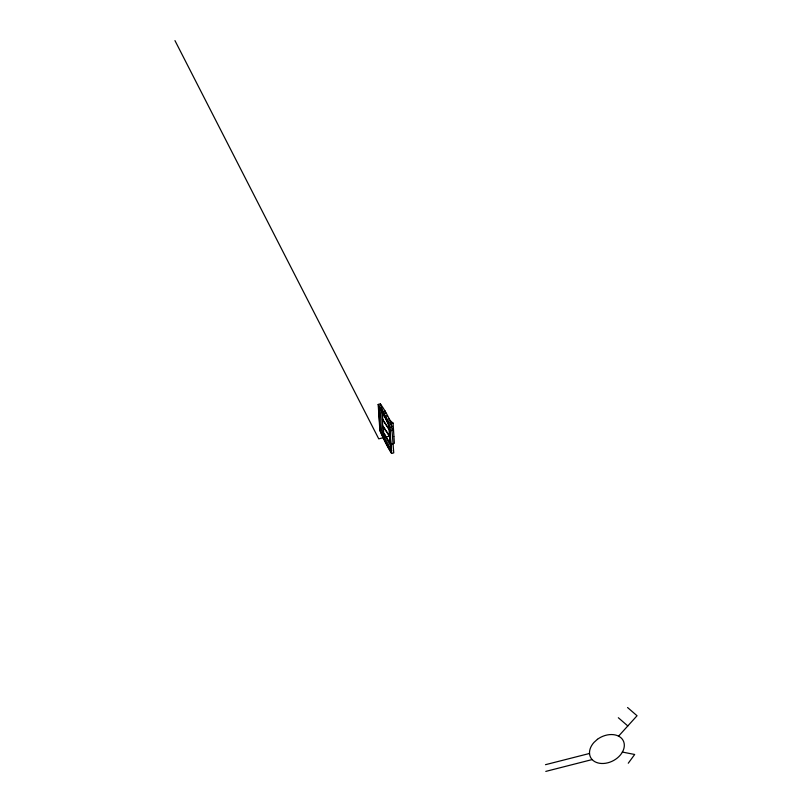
<?xml version="1.0" encoding="UTF-8"?>
<svg xmlns="http://www.w3.org/2000/svg" width="812" height="812" viewBox="0 0 812 812"><rect width="100%" height="100%" fill="white"/><g stroke="black" fill="none" stroke-linecap="round" stroke-linejoin="round"><path stroke-width="1.22" d="M628.265 763.219L634.69 754.48L622.286 752.044M618.48 736.251L637.044 715.748L627.564 707.526M389.425 429.721L382.279 418.88L381.853 412.354L385.264 411.268A36.469 24.005 -3.7 0 0 385.842 413.44M390.795 423.813L393.069 423.093L393.495 429.619A36.469 24.005 -3.7 0 1 392.47 428.777M391.232 430.634L393.515 429.913L393.932 436.44M392.094 443.981L394.378 443.261L393.952 436.734M378.189 404.447L380.392 403.889L381.853 406.03A76.003 24.106 42.3 0 1 391.597 425.072L393.749 452.863L391.557 453.421A106.951 22.056 75.7 0 1 379.884 430.624L378.189 404.447A106.951 22.056 75.7 0 1 389.861 427.254L391.557 453.421M389.861 427.254L392.064 426.696A76.876 24.38 42.3 0 1 380.381 403.879M380.138 430.593L378.524 405.614L379.214 406.741A106.027 21.863 75.7 0 1 388.877 425.61L389.608 427.285L391.222 452.264L390.521 451.137A106.027 21.863 75.7 0 1 380.869 432.268L380.138 430.593L381.457 430.258L380.006 407.776M390.42 435.871L378.747 438.856L174.956 40.6M545.491 764.691L589.522 753.465M545.786 771.4L592.141 759.575M618.328 717.727L627.808 725.948M381.853 412.354L387.05 420.24M389.445 430.015L382.29 419.175L382.716 425.701L389.872 436.541M389.892 436.836L382.736 425.995L383.152 432.522L390.308 443.362M382.31 411.887L388.725 424.422L390.044 444.763L384.157 433.263M381.457 430.258L382.188 431.933A106.027 21.863 75.7 0 0 391.841 450.802M385.264 411.268L385.406 413.45M382.543 415.47L382.848 420.261M383.315 427.437L383.619 432.217M388.572 446.722A76.876 46.893 -63.2 0 1 387.476 444.946M383.893 436.957A76.876 46.893 -63.2 0 1 383.203 434.745M393.069 423.093A36.469 24.005 -3.7 0 1 388.583 418.576M387.263 416.576A36.469 24.005 -3.7 0 1 386.715 415.551M393.515 429.913A36.469 24.005 -3.7 0 1 392.48 429.071M597.439 739.306L593.988 742.412A18.341 13.286 -27.1 0 0 601.804 763.493A18.341 13.286 -27.1 0 0 624.154 743.406A18.341 13.286 -27.1 0 0 597.439 739.306"/></g></svg>
